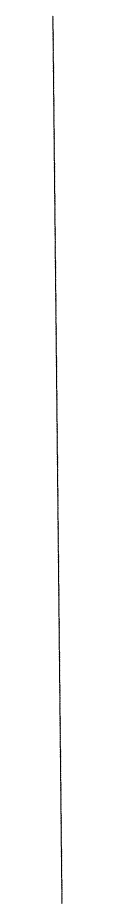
# Model space of a CAD drawing. Header units: millimetres. Extents: x -783640 to 8156175, y -1575894 to 1845315.
# Drawn here: x -781841 to -779947, y 1066913 to 1243569 of the extents above; entities that cross this region are included whole.
import ezdxf

# ---------------------------------------------------------------- set-up
doc = ezdxf.new("R2010")
doc.units = ezdxf.units.MM
doc.layers.add('экспертиза ДУ', color=1, linetype='Continuous', lineweight=0)

msp = doc.modelspace()

# ---------------------------------------------------------------- linework, layer by layer
at = {"layer": 'экспертиза ДУ'}
msp.add_lwpolyline([(-781756, 1243847, 0.5205671), (-781753, 1243517, 0.5205671), (-781750, 1243187, 0.5205671), (-781746, 1242857, 0.5205671), (-781743, 1242527, 0.5205671), (-781740, 1242197, 0.5205671), (-781736, 1241867, 0.5205671), (-781733, 1241537, 0.5205671), (-781729, 1241207, 0.5205671), (-781726, 1240877, 0.5205671), (-781723, 1240547, 0.5205671), (-781719, 1240217, 0.5205671), (-781716, 1239887, 0.5205671), (-781713, 1239558, 0.5205671), (-781709, 1239228, 0.5205671), (-781706, 1238898, 0.5205671), (-781702, 1238568, 0.5205671), (-781699, 1238238, 0.5205671), (-781696, 1237908, 0.5205671), (-781692, 1237578, 0.5205671), (-781689, 1237248, 0.5205671), (-781686, 1236918, 0.5205671), (-781682, 1236588, 0.5205671), (-781679, 1236258, 0.5205671), (-781676, 1235928, 0.5205671), (-781672, 1235598, 0.5205671), (-781669, 1235268, 0.5205671), (-781665, 1234938, 0.5205671), (-781662, 1234608, 0.5205671), (-781659, 1234278, 0.5205671), (-781655, 1233948, 0.5205671), (-781652, 1233619, 0.5205671), (-781649, 1233289, 0.5205671), (-781645, 1232959, 0.5205671), (-781642, 1232629, 0.5205671), (-781638, 1232299, 0.5205671), (-781635, 1231969, 0.5205671), (-781632, 1231639, 0.5205671), (-781628, 1231309, 0.5205671), (-781625, 1230979, 0.5205671), (-781622, 1230649, 0.5205671), (-781618, 1230319, 0.5205671), (-781615, 1229989, 0.5205671), (-781612, 1229659, 0.5205671), (-781608, 1229329, 0.5205671), (-781605, 1228999, 0.5205671), (-781601, 1228669, 0.5205671), (-781598, 1228339, 0.5205671), (-781595, 1228009, 0.5205671), (-781591, 1227680, 0.5205671), (-781588, 1227350, 0.5205671), (-781585, 1227020, 0.5205671), (-781581, 1226690, 0.5205671), (-781578, 1226360, 0.5205671), (-781574, 1226030, 0.5205671), (-781571, 1225700, 0.5205671), (-781568, 1225370, 0.5205671), (-781564, 1225040, 0.5205671), (-781561, 1224710, 0.5205671), (-781558, 1224380, 0.5205671), (-781554, 1224050, 0.5205671), (-781551, 1223720, 0.5205671), (-781548, 1223390, 0.5205671), (-781544, 1223060, 0.5205671), (-781541, 1222730, 0.5205671), (-781537, 1222400, 0.5205671), (-781534, 1222070, 0.5205671), (-781531, 1221741, 0.5205671), (-781527, 1221411, 0.5205671), (-781524, 1221081, 0.5205671), (-781521, 1220751, 0.5205671), (-781517, 1220421, 0.5205671), (-781514, 1220091, 0.5205671), (-781510, 1219761, 0.5205671), (-781507, 1219431, 0.5205671), (-781504, 1219101, 0.5205671), (-781500, 1218771, 0.5205671), (-781497, 1218441, 0.5205671), (-781494, 1218111, 0.5205671), (-781490, 1217781, 0.5205671), (-781487, 1217451, 0.5205671), (-781484, 1217121, 0.5205671), (-781480, 1216791, 0.5205671), (-781477, 1216461, 0.5205671), (-781473, 1216131, 0.5205671), (-781470, 1215802, 0.5205671), (-781467, 1215472, 0.5205671), (-781463, 1215142, 0.5205671), (-781460, 1214812, 0.5205671), (-781457, 1214482, 0.5205671), (-781453, 1214152, 0.5205671), (-781450, 1213822, 0.5205671), (-781446, 1213492, 0.5205671), (-781443, 1213162, 0.5205671), (-781440, 1212832, 0.5205671), (-781436, 1212502, 0.5205671), (-781433, 1212172, 0.5205671), (-781430, 1211842, 0.5205671), (-781426, 1211512, 0.5205671), (-781423, 1211182, 0.5205671), (-781420, 1210852, 0.5205671), (-781416, 1210522, 0.5205671), (-781413, 1210192, 0.5205671), (-781409, 1209863, 0.5205671), (-781406, 1209533, 0.5205671), (-781403, 1209203, 0.5205671), (-781399, 1208873, 0.5205671), (-781396, 1208543, 0.5205671), (-781393, 1208213, 0.5205671), (-781389, 1207883, 0.5205671), (-781386, 1207553, 0.5205671), (-781382, 1207223, 0.5205671), (-781379, 1206893, 0.5205671), (-781376, 1206563, 0.5205671), (-781372, 1206233, 0.5205671), (-781369, 1205903, 0.5205671), (-781366, 1205573, 0.5205671), (-781362, 1205243, 0.5205671), (-781359, 1204913, 0.5205671), (-781356, 1204583, 0.5205671), (-781352, 1204253, 0.5205671), (-781349, 1203924, 0.5205671), (-781345, 1203594, 0.5205671), (-781342, 1203264, 0.5205671), (-781339, 1202934, 0.5205671), (-781335, 1202604, 0.5205671), (-781332, 1202274, 0.5205671), (-781329, 1201944, 0.5205671), (-781325, 1201614, 0.5205671), (-781322, 1201284, 0.5205671), (-781318, 1200954, 0.5205671), (-781315, 1200624, 0.5205671), (-781312, 1200294, 0.5205671), (-781308, 1199964, 0.5205671), (-781305, 1199634, 0.5205671), (-781302, 1199304, 0.5205671), (-781298, 1198974, 0.5205671), (-781295, 1198644, 0.5205671), (-781291, 1198314, 0.5205671), (-781288, 1197985, 0.5205671), (-781285, 1197655, 0.5205671), (-781281, 1197325, 0.5205671), (-781278, 1196995, 0.5205671), (-781275, 1196665, 0.5205671), (-781271, 1196335, 0.5205671), (-781268, 1196005, 0.5205671), (-781265, 1195675, 0.5205671), (-781261, 1195345, 0.5205671), (-781258, 1195015, 0.5205671), (-781254, 1194685, 0.5205671), (-781251, 1194355, 0.5205671), (-781248, 1194025, 0.5205671), (-781244, 1193695, 0.5205671), (-781241, 1193365, 0.5205671), (-781238, 1193035, 0.5205671), (-781234, 1192705, 0.5205671), (-781231, 1192375, 0.5205671), (-781227, 1192046, 0.5205671), (-781224, 1191716, 0.5205671), (-781221, 1191386, 0.5205671), (-781217, 1191056, 0.5205671), (-781214, 1190726, 0.5205671), (-781211, 1190396, 0.5205671), (-781207, 1190066, 0.5205671), (-781204, 1189736, 0.5205671), (-781201, 1189406, 0.5205671), (-781197, 1189076, 0.5205671), (-781194, 1188746, 0.5205671), (-781190, 1188416, 0.5205671), (-781187, 1188086, 0.5205671), (-781184, 1187756, 0.5205671), (-781180, 1187426, 0.5205671), (-781177, 1187096, 0.5205671), (-781174, 1186766, 0.5205671), (-781170, 1186436, 0.5205671), (-781167, 1186107, 0.5205671), (-781163, 1185777, 0.5205671), (-781160, 1185447, 0.5205671), (-781157, 1185117, 0.5205671), (-781153, 1184787, 0.5205671), (-781150, 1184457, 0.5205671), (-781147, 1184127, 0.5205671), (-781143, 1183797, 0.5205671), (-781140, 1183467, 0.5205671), (-781137, 1183137, 0.5205671), (-781133, 1182807, 0.5205671), (-781130, 1182477, 0.5205671), (-781126, 1182147, 0.5205671), (-781123, 1181817, 0.5205671), (-781120, 1181487, 0.5205671), (-781116, 1181157, 0.5205671), (-781113, 1180827, 0.5205671), (-781110, 1180497, 0.5205671), (-781106, 1180168, 0.5205671), (-781103, 1179838, 0.5205671), (-781099, 1179508, 0.5205671), (-781096, 1179178, 0.5205671), (-781093, 1178848, 0.5205671), (-781089, 1178518, 0.5205671), (-781086, 1178188, 0.5205671), (-781083, 1177858, 0.5205671), (-781079, 1177528, 0.5205671), (-781076, 1177198, 0.5205671), (-781073, 1176868, 0.5205671), (-781069, 1176538, 0.5205671), (-781066, 1176208, 0.5205671), (-781062, 1175878, 0.5205671), (-781059, 1175548, 0.5205671), (-781056, 1175218, 0.5205671), (-781052, 1174888, 0.5205671), (-781049, 1174558, 0.5205671), (-781046, 1174229, 0.5205671), (-781042, 1173899, 0.5205671), (-781039, 1173569, 0.5205671), (-781035, 1173239, 0.5205671), (-781032, 1172909, 0.5205671), (-781029, 1172579, 0.5205671), (-781025, 1172249, 0.5205671), (-781022, 1171919, 0.5205671), (-781019, 1171589, 0.5205671), (-781015, 1171259, 0.5205671), (-781012, 1170929, 0.5205671), (-781009, 1170599, 0.5205671), (-781005, 1170269, 0.5205671), (-781002, 1169939, 0.5205671), (-780998, 1169609, 0.5205671), (-780995, 1169279, 0.5205671), (-780992, 1168949, 0.5205671), (-780988, 1168619, 0.5205671), (-780985, 1168290, 0.5205671), (-780982, 1167960, 0.5205671), (-780978, 1167630, 0.5205671), (-780975, 1167300, 0.5205671), (-780971, 1166970, 0.5205671), (-780968, 1166640, 0.5205671), (-780965, 1166310, 0.5205671), (-780961, 1165980, 0.5205671), (-780958, 1165650, 0.5205671), (-780955, 1165320, 0.5205671), (-780951, 1164990, 0.5205671), (-780948, 1164660, 0.5205671), (-780945, 1164330, 0.5205671), (-780941, 1164000, 0.5205671), (-780938, 1163670, 0.5205671), (-780934, 1163340, 0.5205671), (-780931, 1163010, 0.5205671), (-780928, 1162680, 0.5205671), (-780924, 1162351, 0.5205671), (-780921, 1162021, 0.5205671), (-780918, 1161691, 0.5205671), (-780914, 1161361, 0.5205671), (-780911, 1161031, 0.5205671), (-780907, 1160701, 0.5205671), (-780904, 1160371, 0.5205671), (-780901, 1160041, 0.5205671), (-780897, 1159711, 0.5205671), (-780894, 1159381, 0.5205671), (-780891, 1159051, 0.5205671), (-780887, 1158721, 0.5205671), (-780884, 1158391, 0.5205671), (-780881, 1158061, 0.5205671), (-780877, 1157731, 0.5205671), (-780874, 1157401, 0.5205671), (-780870, 1157071, 0.5205671), (-780867, 1156741, 0.5205671), (-780864, 1156412, 0.5205671), (-780860, 1156082, 0.5205671), (-780857, 1155752, 0.5205671), (-780854, 1155422, 0.5205671), (-780850, 1155092, 0.5205671), (-780847, 1154762, 0.5205671), (-780843, 1154432, 0.5205671), (-780840, 1154102, 0.5205671), (-780837, 1153772, 0.5205671), (-780833, 1153442, 0.5205671), (-780830, 1153112, 0.5205671), (-780827, 1152782, 0.5205671), (-780823, 1152452, 0.5205671), (-780820, 1152122, 0.5205671), (-780816, 1151792, 0.5205671), (-780813, 1151462, 0.5205671), (-780810, 1151132, 0.5205671), (-780806, 1150802, 0.5205671), (-780803, 1150473, 0.5205671), (-780800, 1150143, 0.5205671), (-780796, 1149813, 0.5205671), (-780793, 1149483, 0.5205671), (-780790, 1149153, 0.5205671), (-780786, 1148823, 0.5205671), (-780783, 1148493, 0.5205671), (-780779, 1148163, 0.5205671), (-780776, 1147833, 0.5205671), (-780773, 1147503, 0.5205671), (-780769, 1147173, 0.5205671), (-780766, 1146843, 0.5205671), (-780763, 1146513, 0.5205671), (-780759, 1146183, 0.5205671), (-780756, 1145853, 0.5205671), (-780752, 1145523, 0.5205671), (-780749, 1145193, 0.5205671), (-780746, 1144863, 0.5205671), (-780742, 1144534, 0.5205671), (-780739, 1144204, 0.5205671), (-780736, 1143874, 0.5205671), (-780732, 1143544, 0.5205671), (-780729, 1143214, 0.5205671), (-780726, 1142884, 0.5205671), (-780722, 1142554, 0.5205671), (-780719, 1142224, 0.5205671), (-780715, 1141894, 0.5205671), (-780712, 1141564, 0.5205671), (-780709, 1141234, 0.5205671), (-780705, 1140904, 0.5205671), (-780702, 1140574, 0.5205671), (-780699, 1140244, 0.5205671), (-780695, 1139914, 0.5205671), (-780692, 1139584, 0.5205671), (-780688, 1139254, 0.5205671), (-780685, 1138924, 0.5205671), (-780682, 1138595, 0.5205671), (-780678, 1138265, 0.5205671), (-780675, 1137935, 0.5205671), (-780672, 1137605, 0.5205671), (-780668, 1137275, 0.5205671), (-780665, 1136945, 0.5205671), (-780662, 1136615, 0.5205671), (-780658, 1136285, 0.5205671), (-780655, 1135955, 0.5205671), (-780651, 1135625, 0.5205671), (-780648, 1135295, 0.5205671), (-780645, 1134965, 0.5205671), (-780641, 1134635, 0.5205671), (-780638, 1134305, 0.5205671), (-780635, 1133975, 0.5205671), (-780631, 1133645, 0.5205671), (-780628, 1133315, 0.5205671), (-780624, 1132985, 0.5205671), (-780621, 1132656, 0.5205671), (-780618, 1132326, 0.5205671), (-780614, 1131996, 0.5205671), (-780611, 1131666, 0.5205671), (-780608, 1131336, 0.5205671), (-780604, 1131006, 0.5205671), (-780601, 1130676, 0.5205671), (-780598, 1130346, 0.5205671), (-780594, 1130016, 0.5205671), (-780591, 1129686, 0.5205671), (-780587, 1129356, 0.5205671), (-780584, 1129026, 0.5205671), (-780581, 1128696, 0.5205671), (-780577, 1128366, 0.5205671), (-780574, 1128036, 0.5205671), (-780571, 1127706, 0.5205671), (-780567, 1127376, 0.5205671), (-780564, 1127046, 0.5205671), (-780560, 1126717, 0.5205671), (-780557, 1126387, 0.5205671), (-780554, 1126057, 0.5205671), (-780550, 1125727, 0.5205671), (-780547, 1125397, 0.5205671), (-780544, 1125067, 0.5205671), (-780540, 1124737, 0.5205671), (-780537, 1124407, 0.5205671), (-780534, 1124077, 0.5205671), (-780530, 1123747, 0.5205671), (-780527, 1123417, 0.5205671), (-780523, 1123087, 0.5205671), (-780520, 1122757, 0.5205671), (-780517, 1122427, 0.5205671), (-780513, 1122097, 0.5205671), (-780510, 1121767, 0.5205671), (-780507, 1121437, 0.5205671), (-780503, 1121107, 0.5205671), (-780500, 1120778, 0.5205671), (-780496, 1120448, 0.5205671), (-780493, 1120118, 0.5205671), (-780490, 1119788, 0.5205671), (-780486, 1119458, 0.5205671), (-780483, 1119128, 0.5205671), (-780480, 1118798, 0.5205671), (-780476, 1118468, 0.5205671), (-780473, 1118138, 0.5205671), (-780470, 1117808, 0.5205671), (-780466, 1117478, 0.5205671), (-780463, 1117148, 0.5205671), (-780459, 1116818, 0.5205671), (-780456, 1116488, 0.5205671), (-780453, 1116158, 0.5205671), (-780449, 1115828, 0.5205671), (-780446, 1115498, 0.5205671), (-780443, 1115168, 0.5205671), (-780439, 1114839, 0.5205671), (-780436, 1114509, 0.5205671), (-780432, 1114179, 0.5205671), (-780429, 1113849, 0.5205671), (-780426, 1113519, 0.5205671), (-780422, 1113189, 0.5205671), (-780419, 1112859, 0.5205671), (-780416, 1112529, 0.5205671), (-780412, 1112199, 0.5205671), (-780409, 1111869, 0.5205671), (-780406, 1111539, 0.5205671), (-780402, 1111209, 0.5205671), (-780399, 1110879, 0.5205671), (-780395, 1110549, 0.5205671), (-780392, 1110219, 0.5205671), (-780389, 1109889, 0.5205671), (-780385, 1109559, 0.5205671), (-780382, 1109229, 0.5205671), (-780379, 1108900, 0.5205671), (-780375, 1108570, 0.5205671), (-780372, 1108240, 0.5205671), (-780368, 1107910, 0.5205671), (-780365, 1107580, 0.5205671), (-780362, 1107250, 0.5205671), (-780358, 1106920, 0.5205671), (-780355, 1106590, 0.5205671), (-780352, 1106260, 0.5205671), (-780348, 1105930, 0.5205671), (-780345, 1105600, 0.5205671), (-780341, 1105270, 0.5205671), (-780338, 1104940, 0.5205671), (-780335, 1104610, 0.5205671), (-780331, 1104280, 0.5205671), (-780328, 1103950, 0.5205671), (-780325, 1103620, 0.5205671), (-780321, 1103290, 0.5205671), (-780318, 1102961, 0.5205671), (-780315, 1102631, 0.5205671), (-780311, 1102301, 0.5205671), (-780308, 1101971, 0.5205671), (-780304, 1101641, 0.5205671), (-780301, 1101311, 0.5205671), (-780298, 1100981, 0.5205671), (-780294, 1100651, 0.5205671), (-780291, 1100321, 0.5205671), (-780288, 1099991, 0.5205671), (-780284, 1099661, 0.5205671), (-780281, 1099331, 0.5205671), (-780277, 1099001, 0.5205671), (-780274, 1098671, 0.5205671), (-780271, 1098341, 0.5205671), (-780267, 1098011, 0.5205671), (-780264, 1097681, 0.5205671), (-780261, 1097351, 0.5205671), (-780257, 1097022, 0.5205671), (-780254, 1096692, 0.5205671), (-780251, 1096362, 0.5205671), (-780247, 1096032, 0.5205671), (-780244, 1095702, 0.5205671), (-780240, 1095372, 0.5205671), (-780237, 1095042, 0.5205671), (-780234, 1094712, 0.5205671), (-780230, 1094382, 0.5205671), (-780227, 1094052, 0.5205671), (-780224, 1093722, 0.5205671), (-780220, 1093392, 0.5205671), (-780217, 1093062, 0.5205671), (-780213, 1092732, 0.5205671), (-780210, 1092402, 0.5205671), (-780207, 1092072, 0.5205671), (-780203, 1091742, 0.5205671), (-780200, 1091412, 0.5205671), (-780197, 1091083, 0.5205671), (-780193, 1090753, 0.5205671), (-780190, 1090423, 0.5205671), (-780187, 1090093, 0.5205671), (-780183, 1089763, 0.5205671), (-780180, 1089433, 0.5205671), (-780176, 1089103, 0.5205671), (-780173, 1088773, 0.5205671), (-780170, 1088443, 0.5205671), (-780166, 1088113, 0.5205671), (-780163, 1087783, 0.5205671), (-780160, 1087453, 0.5205671), (-780156, 1087123, 0.5205671), (-780153, 1086793, 0.5205671), (-780149, 1086463, 0.5205671), (-780146, 1086133, 0.5205671), (-780143, 1085803, 0.5205671), (-780139, 1085473, 0.5205671), (-780136, 1085144, 0.5205671), (-780133, 1084814, 0.5205671), (-780129, 1084484, 0.5205671), (-780126, 1084154, 0.5205671), (-780123, 1083824, 0.5205671), (-780119, 1083494, 0.5205671), (-780116, 1083164, 0.5205671), (-780112, 1082834, 0.5205671), (-780109, 1082504, 0.5205671), (-780106, 1082174, 0.5205671), (-780102, 1081844, 0.5205671), (-780099, 1081514, 0.5205671), (-780096, 1081184, 0.5205671), (-780092, 1080854, 0.5205671), (-780089, 1080524, 0.5205671), (-780085, 1080194, 0.5205671), (-780082, 1079864, 0.5205671), (-780079, 1079534, 0.5205671), (-780075, 1079205, 0.5205671), (-780072, 1078875, 0.5205671), (-780069, 1078545, 0.5205671), (-780065, 1078215, 0.5205671), (-780062, 1077885, 0.5205671), (-780059, 1077555, 0.5205671), (-780055, 1077225, 0.5205671), (-780052, 1076895, 0.5205671), (-780048, 1076565, 0.5205671), (-780045, 1076235, 0.5205671), (-780042, 1075905, 0.5205671), (-780038, 1075575, 0.5205671), (-780035, 1075245, 0.5205671), (-780032, 1074915, 0.5205671), (-780028, 1074585, 0.5205671), (-780025, 1074255, 0.5205671), (-780021, 1073925, 0.5205671), (-780018, 1073595, 0.5205671), (-780015, 1073266, 0.5205671), (-780011, 1072936, 0.5205671), (-780008, 1072606, 0.5205671), (-780005, 1072276, 0.5205671), (-780001, 1071946, 0.5205671), (-779998, 1071616, 0.5205671), (-779995, 1071286, 0.5205671), (-779991, 1070956, 0.5205671), (-779988, 1070626, 0.5205671), (-779984, 1070296, 0.5205671), (-779981, 1069966, 0.5205671), (-779978, 1069636, 0.5205671), (-779974, 1069306, 0.5205671), (-779971, 1068976, 0.5205671), (-779968, 1068646, 0.5205671), (-779964, 1068316, 0.5205671), (-779961, 1067986, 0.5205671), (-779957, 1067656, 0.5205671), (-779954, 1067327, 0.5205671), (-779951, 1066997, 0.5205671), (-779947, 1066667, 0.5205671)], format="xyb", dxfattribs=at)

doc.saveas('drawing.dxf')
